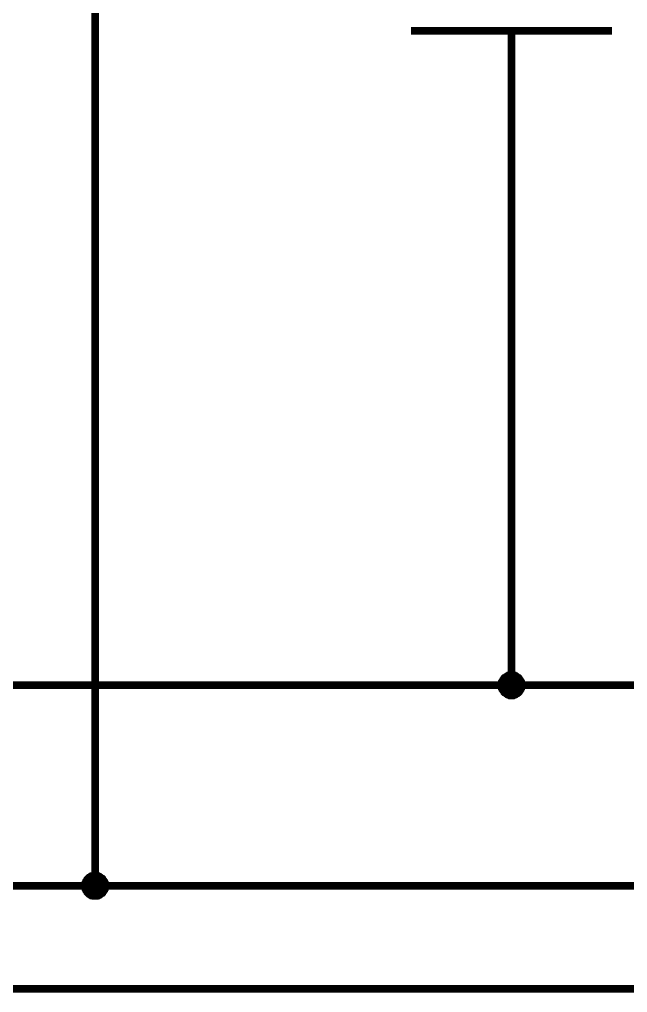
# Model space of a CAD drawing. Header units: millimetres. Extents: x 0 to 594, y 0 to 420.
# Drawn here: x 370.08 to 394.31, y 303.54 to 342.35 of the extents above; entities that cross this region are included whole.
import ezdxf

# ---------------------------------------------------------------- set-up
doc = ezdxf.new("R2010")
doc.units = ezdxf.units.MM
doc.layers.add('Sheet', color=255, linetype='Continuous')

msp = doc.modelspace()

# ---------------------------------------------------------------- linework, layer by layer
at = {"layer": 'Sheet', "color": 0}
for points, const_width in [([(347.079, 303.686), (420.291, 303.686), (420.291, 368.288), (420.291, 368.288), (436.081, 368.288), (436.081, 343.099)], 0.3), ([(373.091, 342.697), (373.091, 337.681)], 0.3), ([(373.091, 342.697), (373.091, 337.681)], 0.3), ([(385.685, 341.893), (393.686, 341.893)], 0.3), ([(389.686, 341.893), (389.686, 335.479)], 0.3), ([(389.686, 340.39), (389.686, 335.395)], 0.3), ([(347.079, 315.794), (349.491, 315.794), (389.686, 315.794), (399.972, 315.794), (399.972, 338.993)], 0.3), ([(373.091, 307.793), (373.091, 337.681)], 0.3), ([(389.686, 335.395), (389.686, 315.794)], 0.3), ([(347.079, 307.793), (373.091, 307.793), (410.788, 307.793), (410.788, 335.183)], 0.3), ([(389.178, 315.794), (389.178, 315.815), (389.178, 315.836), (389.178, 315.878), (389.178, 315.9), (389.199, 315.921), (389.199, 315.942), (389.199, 315.963), (389.22, 315.984), (389.22, 316.005), (389.241, 316.027), (389.262, 316.048), (389.262, 316.069), (389.283, 316.09), (389.305, 316.111), (389.305, 316.132), (389.326, 316.154), (389.347, 316.175), (389.368, 316.175), (389.389, 316.196), (389.41, 316.217), (389.432, 316.217), (389.453, 316.238), (389.474, 316.259), (389.495, 316.259), (389.516, 316.281), (389.537, 316.281), (389.559, 316.281), (389.58, 316.302), (389.601, 316.302), (389.643, 316.302), (389.664, 316.302), (389.686, 316.302)], 0.0991), ([(389.178, 315.794), (389.178, 315.815), (389.178, 315.836), (389.178, 315.878), (389.178, 315.9), (389.199, 315.921), (389.199, 315.942), (389.199, 315.963), (389.22, 315.984), (389.22, 316.005), (389.241, 316.027), (389.262, 316.048), (389.262, 316.069), (389.283, 316.09), (389.305, 316.111), (389.305, 316.132), (389.326, 316.154), (389.347, 316.175), (389.368, 316.175), (389.389, 316.196), (389.41, 316.217), (389.432, 316.217), (389.453, 316.238), (389.474, 316.259), (389.495, 316.259), (389.516, 316.281), (389.537, 316.281), (389.559, 316.281), (389.58, 316.302), (389.601, 316.302), (389.643, 316.302), (389.664, 316.302), (389.686, 316.302)], 0.0991), ([(389.178, 315.794), (389.178, 315.815), (389.178, 315.836), (389.178, 315.878), (389.178, 315.9), (389.199, 315.921), (389.199, 315.942), (389.199, 315.963), (389.22, 315.984), (389.22, 316.005), (389.241, 316.027), (389.262, 316.048), (389.262, 316.069), (389.283, 316.09), (389.305, 316.111), (389.305, 316.132), (389.326, 316.154), (389.347, 316.175), (389.368, 316.175), (389.389, 316.196), (389.41, 316.217), (389.432, 316.217), (389.453, 316.238), (389.474, 316.259), (389.495, 316.259), (389.516, 316.281), (389.537, 316.281), (389.559, 316.281), (389.58, 316.302), (389.601, 316.302), (389.643, 316.302), (389.664, 316.302), (389.686, 316.302)], 0.0991), ([(389.178, 315.794), (389.178, 315.815), (389.178, 315.836), (389.178, 315.878), (389.178, 315.9), (389.199, 315.921), (389.199, 315.942), (389.199, 315.963), (389.22, 315.984), (389.22, 316.005), (389.241, 316.027), (389.262, 316.048), (389.262, 316.069), (389.283, 316.09), (389.305, 316.111), (389.305, 316.132), (389.326, 316.154), (389.347, 316.175), (389.368, 316.175), (389.389, 316.196), (389.41, 316.217), (389.432, 316.217), (389.453, 316.238), (389.474, 316.259), (389.495, 316.259), (389.516, 316.281), (389.537, 316.281), (389.559, 316.281), (389.58, 316.302), (389.601, 316.302), (389.643, 316.302), (389.664, 316.302), (389.686, 316.302)], 0.0991), ([(389.178, 315.794), (389.178, 315.815), (389.178, 315.836), (389.178, 315.878), (389.178, 315.9), (389.199, 315.921), (389.199, 315.942), (389.199, 315.963), (389.22, 315.984), (389.22, 316.005), (389.241, 316.027), (389.262, 316.048), (389.262, 316.069), (389.283, 316.09), (389.305, 316.111), (389.305, 316.132), (389.326, 316.154), (389.347, 316.175), (389.368, 316.175), (389.389, 316.196), (389.41, 316.217), (389.432, 316.217), (389.453, 316.238), (389.474, 316.259), (389.495, 316.259), (389.516, 316.281), (389.537, 316.281), (389.559, 316.281), (389.58, 316.302), (389.601, 316.302), (389.643, 316.302), (389.664, 316.302), (389.686, 316.302)], 0.0991), ([(389.178, 315.794), (389.178, 315.815), (389.178, 315.836), (389.178, 315.878), (389.178, 315.9), (389.199, 315.921), (389.199, 315.942), (389.199, 315.963), (389.22, 315.984), (389.22, 316.005), (389.241, 316.027), (389.262, 316.048), (389.262, 316.069), (389.283, 316.09), (389.305, 316.111), (389.305, 316.132), (389.326, 316.154), (389.347, 316.175), (389.368, 316.175), (389.389, 316.196), (389.41, 316.217), (389.432, 316.217), (389.453, 316.238), (389.474, 316.259), (389.495, 316.259), (389.516, 316.281), (389.537, 316.281), (389.559, 316.281), (389.58, 316.302), (389.601, 316.302), (389.643, 316.302), (389.664, 316.302), (389.686, 316.302)], 0.0991), ([(389.178, 315.794), (389.178, 315.815), (389.178, 315.836), (389.178, 315.878), (389.178, 315.9), (389.199, 315.921), (389.199, 315.942), (389.199, 315.963), (389.22, 315.984), (389.22, 316.005), (389.241, 316.027), (389.262, 316.048), (389.262, 316.069), (389.283, 316.09), (389.305, 316.111), (389.305, 316.132), (389.326, 316.154), (389.347, 316.175), (389.368, 316.175), (389.389, 316.196), (389.41, 316.217), (389.432, 316.217), (389.453, 316.238), (389.474, 316.259), (389.495, 316.259), (389.516, 316.281), (389.537, 316.281), (389.559, 316.281), (389.58, 316.302), (389.601, 316.302), (389.643, 316.302), (389.664, 316.302), (389.686, 316.302)], 0.0991), ([(389.178, 315.794), (389.178, 315.815), (389.178, 315.836), (389.178, 315.878), (389.178, 315.9), (389.199, 315.921), (389.199, 315.942), (389.199, 315.963), (389.22, 315.984), (389.22, 316.005), (389.241, 316.027), (389.262, 316.048), (389.262, 316.069), (389.283, 316.09), (389.305, 316.111), (389.305, 316.132), (389.326, 316.154), (389.347, 316.175), (389.368, 316.175), (389.389, 316.196), (389.41, 316.217), (389.432, 316.217), (389.453, 316.238), (389.474, 316.259), (389.495, 316.259), (389.516, 316.281), (389.537, 316.281), (389.559, 316.281), (389.58, 316.302), (389.601, 316.302), (389.643, 316.302), (389.664, 316.302), (389.686, 316.302)], 0.0991), ([(389.686, 316.302), (389.686, 316.302)], 0.0991), ([(389.686, 316.302), (389.707, 316.302), (389.728, 316.302), (389.77, 316.302), (389.791, 316.302), (389.813, 316.281), (389.834, 316.281), (389.855, 316.281), (389.876, 316.259), (389.897, 316.259), (389.918, 316.238), (389.939, 316.217), (389.961, 316.217), (389.982, 316.196), (390.003, 316.175), (390.024, 316.175), (390.045, 316.154), (390.066, 316.132), (390.066, 316.111), (390.088, 316.09), (390.109, 316.069), (390.109, 316.048), (390.13, 316.027), (390.151, 316.005), (390.151, 315.984), (390.172, 315.963), (390.172, 315.942), (390.172, 315.921), (390.193, 315.9), (390.193, 315.878), (390.193, 315.836), (390.193, 315.815), (390.193, 315.794)], 0.0991), ([(389.686, 316.302), (389.686, 316.302)], 0.0991), ([(389.686, 316.302), (389.707, 316.302), (389.728, 316.302), (389.77, 316.302), (389.791, 316.302), (389.813, 316.281), (389.834, 316.281), (389.855, 316.281), (389.876, 316.259), (389.897, 316.259), (389.918, 316.238), (389.939, 316.217), (389.961, 316.217), (389.982, 316.196), (390.003, 316.175), (390.024, 316.175), (390.045, 316.154), (390.066, 316.132), (390.066, 316.111), (390.088, 316.09), (390.109, 316.069), (390.109, 316.048), (390.13, 316.027), (390.151, 316.005), (390.151, 315.984), (390.172, 315.963), (390.172, 315.942), (390.172, 315.921), (390.193, 315.9), (390.193, 315.878), (390.193, 315.836), (390.193, 315.815), (390.193, 315.794)], 0.0991), ([(389.686, 316.302), (389.686, 316.302)], 0.0991), ([(389.686, 316.302), (389.707, 316.302), (389.728, 316.302), (389.77, 316.302), (389.791, 316.302), (389.813, 316.281), (389.834, 316.281), (389.855, 316.281), (389.876, 316.259), (389.897, 316.259), (389.918, 316.238), (389.939, 316.217), (389.961, 316.217), (389.982, 316.196), (390.003, 316.175), (390.024, 316.175), (390.045, 316.154), (390.066, 316.132), (390.066, 316.111), (390.088, 316.09), (390.109, 316.069), (390.109, 316.048), (390.13, 316.027), (390.151, 316.005), (390.151, 315.984), (390.172, 315.963), (390.172, 315.942), (390.172, 315.921), (390.193, 315.9), (390.193, 315.878), (390.193, 315.836), (390.193, 315.815), (390.193, 315.794)], 0.0991), ([(389.686, 316.302), (389.686, 316.302)], 0.0991), ([(389.686, 316.302), (389.707, 316.302), (389.728, 316.302), (389.77, 316.302), (389.791, 316.302), (389.813, 316.281), (389.834, 316.281), (389.855, 316.281), (389.876, 316.259), (389.897, 316.259), (389.918, 316.238), (389.939, 316.217), (389.961, 316.217), (389.982, 316.196), (390.003, 316.175), (390.024, 316.175), (390.045, 316.154), (390.066, 316.132), (390.066, 316.111), (390.088, 316.09), (390.109, 316.069), (390.109, 316.048), (390.13, 316.027), (390.151, 316.005), (390.151, 315.984), (390.172, 315.963), (390.172, 315.942), (390.172, 315.921), (390.193, 315.9), (390.193, 315.878), (390.193, 315.836), (390.193, 315.815), (390.193, 315.794)], 0.0991), ([(389.686, 316.302), (389.686, 316.302)], 0.0991), ([(389.686, 316.302), (389.707, 316.302), (389.728, 316.302), (389.77, 316.302), (389.791, 316.302), (389.813, 316.281), (389.834, 316.281), (389.855, 316.281), (389.876, 316.259), (389.897, 316.259), (389.918, 316.238), (389.939, 316.217), (389.961, 316.217), (389.982, 316.196), (390.003, 316.175), (390.024, 316.175), (390.045, 316.154), (390.066, 316.132), (390.066, 316.111), (390.088, 316.09), (390.109, 316.069), (390.109, 316.048), (390.13, 316.027), (390.151, 316.005), (390.151, 315.984), (390.172, 315.963), (390.172, 315.942), (390.172, 315.921), (390.193, 315.9), (390.193, 315.878), (390.193, 315.836), (390.193, 315.815), (390.193, 315.794)], 0.0991), ([(389.686, 316.302), (389.686, 316.302)], 0.0991), ([(389.686, 316.302), (389.707, 316.302), (389.728, 316.302), (389.77, 316.302), (389.791, 316.302), (389.813, 316.281), (389.834, 316.281), (389.855, 316.281), (389.876, 316.259), (389.897, 316.259), (389.918, 316.238), (389.939, 316.217), (389.961, 316.217), (389.982, 316.196), (390.003, 316.175), (390.024, 316.175), (390.045, 316.154), (390.066, 316.132), (390.066, 316.111), (390.088, 316.09), (390.109, 316.069), (390.109, 316.048), (390.13, 316.027), (390.151, 316.005), (390.151, 315.984), (390.172, 315.963), (390.172, 315.942), (390.172, 315.921), (390.193, 315.9), (390.193, 315.878), (390.193, 315.836), (390.193, 315.815), (390.193, 315.794)], 0.0991), ([(389.686, 316.302), (389.686, 316.302)], 0.0991), ([(389.686, 316.302), (389.707, 316.302), (389.728, 316.302), (389.77, 316.302), (389.791, 316.302), (389.813, 316.281), (389.834, 316.281), (389.855, 316.281), (389.876, 316.259), (389.897, 316.259), (389.918, 316.238), (389.939, 316.217), (389.961, 316.217), (389.982, 316.196), (390.003, 316.175), (390.024, 316.175), (390.045, 316.154), (390.066, 316.132), (390.066, 316.111), (390.088, 316.09), (390.109, 316.069), (390.109, 316.048), (390.13, 316.027), (390.151, 316.005), (390.151, 315.984), (390.172, 315.963), (390.172, 315.942), (390.172, 315.921), (390.193, 315.9), (390.193, 315.878), (390.193, 315.836), (390.193, 315.815), (390.193, 315.794)], 0.0991), ([(389.686, 316.302), (389.686, 316.302)], 0.0991), ([(389.686, 316.302), (389.707, 316.302), (389.728, 316.302), (389.77, 316.302), (389.791, 316.302), (389.813, 316.281), (389.834, 316.281), (389.855, 316.281), (389.876, 316.259), (389.897, 316.259), (389.918, 316.238), (389.939, 316.217), (389.961, 316.217), (389.982, 316.196), (390.003, 316.175), (390.024, 316.175), (390.045, 316.154), (390.066, 316.132), (390.066, 316.111), (390.088, 316.09), (390.109, 316.069), (390.109, 316.048), (390.13, 316.027), (390.151, 316.005), (390.151, 315.984), (390.172, 315.963), (390.172, 315.942), (390.172, 315.921), (390.193, 315.9), (390.193, 315.878), (390.193, 315.836), (390.193, 315.815), (390.193, 315.794)], 0.0991), ([(389.686, 315.286), (389.664, 315.286), (389.643, 315.286), (389.601, 315.286), (389.58, 315.286), (389.559, 315.307), (389.537, 315.307), (389.516, 315.307), (389.495, 315.328), (389.474, 315.328), (389.453, 315.349), (389.432, 315.37), (389.41, 315.37), (389.389, 315.392), (389.368, 315.413), (389.347, 315.413), (389.326, 315.434), (389.305, 315.455), (389.305, 315.476), (389.283, 315.497), (389.262, 315.519), (389.262, 315.54), (389.241, 315.561), (389.22, 315.582), (389.22, 315.603), (389.199, 315.624), (389.199, 315.646), (389.199, 315.667), (389.178, 315.688), (389.178, 315.709), (389.178, 315.751), (389.178, 315.773), (389.178, 315.794)], 0.0991), ([(389.178, 315.794), (389.178, 315.794)], 0.0991), ([(389.686, 315.286), (389.664, 315.286), (389.643, 315.286), (389.601, 315.286), (389.58, 315.286), (389.559, 315.307), (389.537, 315.307), (389.516, 315.307), (389.495, 315.328), (389.474, 315.328), (389.453, 315.349), (389.432, 315.37), (389.41, 315.37), (389.389, 315.392), (389.368, 315.413), (389.347, 315.413), (389.326, 315.434), (389.305, 315.455), (389.305, 315.476), (389.283, 315.497), (389.262, 315.519), (389.262, 315.54), (389.241, 315.561), (389.22, 315.582), (389.22, 315.603), (389.199, 315.624), (389.199, 315.646), (389.199, 315.667), (389.178, 315.688), (389.178, 315.709), (389.178, 315.751), (389.178, 315.773), (389.178, 315.794)], 0.0991), ([(389.178, 315.794), (389.178, 315.794)], 0.0991), ([(389.686, 315.286), (389.664, 315.286), (389.643, 315.286), (389.601, 315.286), (389.58, 315.286), (389.559, 315.307), (389.537, 315.307), (389.516, 315.307), (389.495, 315.328), (389.474, 315.328), (389.453, 315.349), (389.432, 315.37), (389.41, 315.37), (389.389, 315.392), (389.368, 315.413), (389.347, 315.413), (389.326, 315.434), (389.305, 315.455), (389.305, 315.476), (389.283, 315.497), (389.262, 315.519), (389.262, 315.54), (389.241, 315.561), (389.22, 315.582), (389.22, 315.603), (389.199, 315.624), (389.199, 315.646), (389.199, 315.667), (389.178, 315.688), (389.178, 315.709), (389.178, 315.751), (389.178, 315.773), (389.178, 315.794)], 0.0991), ([(389.178, 315.794), (389.178, 315.794)], 0.0991), ([(389.686, 315.286), (389.664, 315.286), (389.643, 315.286), (389.601, 315.286), (389.58, 315.286), (389.559, 315.307), (389.537, 315.307), (389.516, 315.307), (389.495, 315.328), (389.474, 315.328), (389.453, 315.349), (389.432, 315.37), (389.41, 315.37), (389.389, 315.392), (389.368, 315.413), (389.347, 315.413), (389.326, 315.434), (389.305, 315.455), (389.305, 315.476), (389.283, 315.497), (389.262, 315.519), (389.262, 315.54), (389.241, 315.561), (389.22, 315.582), (389.22, 315.603), (389.199, 315.624), (389.199, 315.646), (389.199, 315.667), (389.178, 315.688), (389.178, 315.709), (389.178, 315.751), (389.178, 315.773), (389.178, 315.794)], 0.0991), ([(389.178, 315.794), (389.178, 315.794)], 0.0991), ([(389.686, 315.286), (389.664, 315.286), (389.643, 315.286), (389.601, 315.286), (389.58, 315.286), (389.559, 315.307), (389.537, 315.307), (389.516, 315.307), (389.495, 315.328), (389.474, 315.328), (389.453, 315.349), (389.432, 315.37), (389.41, 315.37), (389.389, 315.392), (389.368, 315.413), (389.347, 315.413), (389.326, 315.434), (389.305, 315.455), (389.305, 315.476), (389.283, 315.497), (389.262, 315.519), (389.262, 315.54), (389.241, 315.561), (389.22, 315.582), (389.22, 315.603), (389.199, 315.624), (389.199, 315.646), (389.199, 315.667), (389.178, 315.688), (389.178, 315.709), (389.178, 315.751), (389.178, 315.773), (389.178, 315.794)], 0.0991), ([(389.178, 315.794), (389.178, 315.794)], 0.0991), ([(389.686, 315.286), (389.664, 315.286), (389.643, 315.286), (389.601, 315.286), (389.58, 315.286), (389.559, 315.307), (389.537, 315.307), (389.516, 315.307), (389.495, 315.328), (389.474, 315.328), (389.453, 315.349), (389.432, 315.37), (389.41, 315.37), (389.389, 315.392), (389.368, 315.413), (389.347, 315.413), (389.326, 315.434), (389.305, 315.455), (389.305, 315.476), (389.283, 315.497), (389.262, 315.519), (389.262, 315.54), (389.241, 315.561), (389.22, 315.582), (389.22, 315.603), (389.199, 315.624), (389.199, 315.646), (389.199, 315.667), (389.178, 315.688), (389.178, 315.709), (389.178, 315.751), (389.178, 315.773), (389.178, 315.794)], 0.0991), ([(389.178, 315.794), (389.178, 315.794)], 0.0991), ([(389.686, 315.286), (389.664, 315.286), (389.643, 315.286), (389.601, 315.286), (389.58, 315.286), (389.559, 315.307), (389.537, 315.307), (389.516, 315.307), (389.495, 315.328), (389.474, 315.328), (389.453, 315.349), (389.432, 315.37), (389.41, 315.37), (389.389, 315.392), (389.368, 315.413), (389.347, 315.413), (389.326, 315.434), (389.305, 315.455), (389.305, 315.476), (389.283, 315.497), (389.262, 315.519), (389.262, 315.54), (389.241, 315.561), (389.22, 315.582), (389.22, 315.603), (389.199, 315.624), (389.199, 315.646), (389.199, 315.667), (389.178, 315.688), (389.178, 315.709), (389.178, 315.751), (389.178, 315.773), (389.178, 315.794)], 0.0991), ([(389.178, 315.794), (389.178, 315.794)], 0.0991), ([(389.686, 315.286), (389.664, 315.286), (389.643, 315.286), (389.601, 315.286), (389.58, 315.286), (389.559, 315.307), (389.537, 315.307), (389.516, 315.307), (389.495, 315.328), (389.474, 315.328), (389.453, 315.349), (389.432, 315.37), (389.41, 315.37), (389.389, 315.392), (389.368, 315.413), (389.347, 315.413), (389.326, 315.434), (389.305, 315.455), (389.305, 315.476), (389.283, 315.497), (389.262, 315.519), (389.262, 315.54), (389.241, 315.561), (389.22, 315.582), (389.22, 315.603), (389.199, 315.624), (389.199, 315.646), (389.199, 315.667), (389.178, 315.688), (389.178, 315.709), (389.178, 315.751), (389.178, 315.773), (389.178, 315.794)], 0.0991), ([(389.178, 315.794), (389.178, 315.794)], 0.0991), ([(390.193, 315.794), (390.193, 315.773), (390.193, 315.751), (390.193, 315.709), (390.193, 315.688), (390.172, 315.667), (390.172, 315.646), (390.172, 315.624), (390.151, 315.603), (390.151, 315.582), (390.13, 315.561), (390.109, 315.54), (390.109, 315.519), (390.088, 315.497), (390.066, 315.476), (390.066, 315.455), (390.045, 315.434), (390.024, 315.413), (390.003, 315.413), (389.982, 315.392), (389.961, 315.37), (389.939, 315.37), (389.918, 315.349), (389.897, 315.328), (389.876, 315.328), (389.855, 315.307), (389.834, 315.307), (389.813, 315.307), (389.791, 315.286), (389.77, 315.286), (389.728, 315.286), (389.707, 315.286), (389.686, 315.286)], 0.0991), ([(390.193, 315.794), (390.193, 315.773), (390.193, 315.751), (390.193, 315.709), (390.193, 315.688), (390.172, 315.667), (390.172, 315.646), (390.172, 315.624), (390.151, 315.603), (390.151, 315.582), (390.13, 315.561), (390.109, 315.54), (390.109, 315.519), (390.088, 315.497), (390.066, 315.476), (390.066, 315.455), (390.045, 315.434), (390.024, 315.413), (390.003, 315.413), (389.982, 315.392), (389.961, 315.37), (389.939, 315.37), (389.918, 315.349), (389.897, 315.328), (389.876, 315.328), (389.855, 315.307), (389.834, 315.307), (389.813, 315.307), (389.791, 315.286), (389.77, 315.286), (389.728, 315.286), (389.707, 315.286), (389.686, 315.286)], 0.0991), ([(390.193, 315.794), (390.193, 315.773), (390.193, 315.751), (390.193, 315.709), (390.193, 315.688), (390.172, 315.667), (390.172, 315.646), (390.172, 315.624), (390.151, 315.603), (390.151, 315.582), (390.13, 315.561), (390.109, 315.54), (390.109, 315.519), (390.088, 315.497), (390.066, 315.476), (390.066, 315.455), (390.045, 315.434), (390.024, 315.413), (390.003, 315.413), (389.982, 315.392), (389.961, 315.37), (389.939, 315.37), (389.918, 315.349), (389.897, 315.328), (389.876, 315.328), (389.855, 315.307), (389.834, 315.307), (389.813, 315.307), (389.791, 315.286), (389.77, 315.286), (389.728, 315.286), (389.707, 315.286), (389.686, 315.286)], 0.0991), ([(390.193, 315.794), (390.193, 315.773), (390.193, 315.751), (390.193, 315.709), (390.193, 315.688), (390.172, 315.667), (390.172, 315.646), (390.172, 315.624), (390.151, 315.603), (390.151, 315.582), (390.13, 315.561), (390.109, 315.54), (390.109, 315.519), (390.088, 315.497), (390.066, 315.476), (390.066, 315.455), (390.045, 315.434), (390.024, 315.413), (390.003, 315.413), (389.982, 315.392), (389.961, 315.37), (389.939, 315.37), (389.918, 315.349), (389.897, 315.328), (389.876, 315.328), (389.855, 315.307), (389.834, 315.307), (389.813, 315.307), (389.791, 315.286), (389.77, 315.286), (389.728, 315.286), (389.707, 315.286), (389.686, 315.286)], 0.0991), ([(390.193, 315.794), (390.193, 315.773), (390.193, 315.751), (390.193, 315.709), (390.193, 315.688), (390.172, 315.667), (390.172, 315.646), (390.172, 315.624), (390.151, 315.603), (390.151, 315.582), (390.13, 315.561), (390.109, 315.54), (390.109, 315.519), (390.088, 315.497), (390.066, 315.476), (390.066, 315.455), (390.045, 315.434), (390.024, 315.413), (390.003, 315.413), (389.982, 315.392), (389.961, 315.37), (389.939, 315.37), (389.918, 315.349), (389.897, 315.328), (389.876, 315.328), (389.855, 315.307), (389.834, 315.307), (389.813, 315.307), (389.791, 315.286), (389.77, 315.286), (389.728, 315.286), (389.707, 315.286), (389.686, 315.286)], 0.0991), ([(390.193, 315.794), (390.193, 315.773), (390.193, 315.751), (390.193, 315.709), (390.193, 315.688), (390.172, 315.667), (390.172, 315.646), (390.172, 315.624), (390.151, 315.603), (390.151, 315.582), (390.13, 315.561), (390.109, 315.54), (390.109, 315.519), (390.088, 315.497), (390.066, 315.476), (390.066, 315.455), (390.045, 315.434), (390.024, 315.413), (390.003, 315.413), (389.982, 315.392), (389.961, 315.37), (389.939, 315.37), (389.918, 315.349), (389.897, 315.328), (389.876, 315.328), (389.855, 315.307), (389.834, 315.307), (389.813, 315.307), (389.791, 315.286), (389.77, 315.286), (389.728, 315.286), (389.707, 315.286), (389.686, 315.286)], 0.0991), ([(390.193, 315.794), (390.193, 315.773), (390.193, 315.751), (390.193, 315.709), (390.193, 315.688), (390.172, 315.667), (390.172, 315.646), (390.172, 315.624), (390.151, 315.603), (390.151, 315.582), (390.13, 315.561), (390.109, 315.54), (390.109, 315.519), (390.088, 315.497), (390.066, 315.476), (390.066, 315.455), (390.045, 315.434), (390.024, 315.413), (390.003, 315.413), (389.982, 315.392), (389.961, 315.37), (389.939, 315.37), (389.918, 315.349), (389.897, 315.328), (389.876, 315.328), (389.855, 315.307), (389.834, 315.307), (389.813, 315.307), (389.791, 315.286), (389.77, 315.286), (389.728, 315.286), (389.707, 315.286), (389.686, 315.286)], 0.0991), ([(390.193, 315.794), (390.193, 315.773), (390.193, 315.751), (390.193, 315.709), (390.193, 315.688), (390.172, 315.667), (390.172, 315.646), (390.172, 315.624), (390.151, 315.603), (390.151, 315.582), (390.13, 315.561), (390.109, 315.54), (390.109, 315.519), (390.088, 315.497), (390.066, 315.476), (390.066, 315.455), (390.045, 315.434), (390.024, 315.413), (390.003, 315.413), (389.982, 315.392), (389.961, 315.37), (389.939, 315.37), (389.918, 315.349), (389.897, 315.328), (389.876, 315.328), (389.855, 315.307), (389.834, 315.307), (389.813, 315.307), (389.791, 315.286), (389.77, 315.286), (389.728, 315.286), (389.707, 315.286), (389.686, 315.286)], 0.0991), ([(390.193, 315.794), (390.193, 315.794), (390.193, 315.794), (390.193, 315.794), (390.193, 315.794), (390.193, 315.794), (390.193, 315.794), (390.193, 315.794), (390.193, 315.794), (390.193, 315.794), (390.193, 315.794), (390.193, 315.794), (390.193, 315.794), (390.193, 315.794), (390.193, 315.794), (390.193, 315.794), (390.193, 315.794), (390.193, 315.794), (390.193, 315.794), (390.193, 315.794), (390.193, 315.794), (390.193, 315.794), (390.193, 315.794), (390.193, 315.794), (390.193, 315.794), (390.193, 315.794), (390.193, 315.794), (390.193, 315.794), (390.193, 315.794), (390.193, 315.794), (390.193, 315.794), (390.193, 315.794), (390.193, 315.794)], 0.0991), ([(390.193, 315.794), (390.193, 315.794)], 0.0991), ([(390.193, 315.794), (390.193, 315.794), (390.193, 315.794), (390.193, 315.794), (390.193, 315.794), (390.193, 315.794), (390.193, 315.794), (390.193, 315.794), (390.193, 315.794), (390.193, 315.794), (390.193, 315.794), (390.193, 315.794), (390.193, 315.794), (390.193, 315.794), (390.193, 315.794), (390.193, 315.794), (390.193, 315.794), (390.193, 315.794), (390.193, 315.794), (390.193, 315.794), (390.193, 315.794), (390.193, 315.794), (390.193, 315.794), (390.193, 315.794), (390.193, 315.794), (390.193, 315.794), (390.193, 315.794), (390.193, 315.794), (390.193, 315.794), (390.193, 315.794), (390.193, 315.794), (390.193, 315.794), (390.193, 315.794)], 0.0991), ([(390.193, 315.794), (390.193, 315.794)], 0.0991), ([(390.193, 315.794), (390.193, 315.794), (390.193, 315.794), (390.193, 315.794), (390.193, 315.794), (390.193, 315.794), (390.193, 315.794), (390.193, 315.794), (390.193, 315.794), (390.193, 315.794), (390.193, 315.794), (390.193, 315.794), (390.193, 315.794), (390.193, 315.794), (390.193, 315.794), (390.193, 315.794), (390.193, 315.794), (390.193, 315.794), (390.193, 315.794), (390.193, 315.794), (390.193, 315.794), (390.193, 315.794), (390.193, 315.794), (390.193, 315.794), (390.193, 315.794), (390.193, 315.794), (390.193, 315.794), (390.193, 315.794), (390.193, 315.794), (390.193, 315.794), (390.193, 315.794), (390.193, 315.794), (390.193, 315.794)], 0.0991), ([(390.193, 315.794), (390.193, 315.794)], 0.0991), ([(390.193, 315.794), (390.193, 315.794), (390.193, 315.794), (390.193, 315.794), (390.193, 315.794), (390.193, 315.794), (390.193, 315.794), (390.193, 315.794), (390.193, 315.794), (390.193, 315.794), (390.193, 315.794), (390.193, 315.794), (390.193, 315.794), (390.193, 315.794), (390.193, 315.794), (390.193, 315.794), (390.193, 315.794), (390.193, 315.794), (390.193, 315.794), (390.193, 315.794), (390.193, 315.794), (390.193, 315.794), (390.193, 315.794), (390.193, 315.794), (390.193, 315.794), (390.193, 315.794), (390.193, 315.794), (390.193, 315.794), (390.193, 315.794), (390.193, 315.794), (390.193, 315.794), (390.193, 315.794), (390.193, 315.794)], 0.0991), ([(390.193, 315.794), (390.193, 315.794)], 0.0991), ([(390.193, 315.794), (390.193, 315.794), (390.193, 315.794), (390.193, 315.794), (390.193, 315.794), (390.193, 315.794), (390.193, 315.794), (390.193, 315.794), (390.193, 315.794), (390.193, 315.794), (390.193, 315.794), (390.193, 315.794), (390.193, 315.794), (390.193, 315.794), (390.193, 315.794), (390.193, 315.794), (390.193, 315.794), (390.193, 315.794), (390.193, 315.794), (390.193, 315.794), (390.193, 315.794), (390.193, 315.794), (390.193, 315.794), (390.193, 315.794), (390.193, 315.794), (390.193, 315.794), (390.193, 315.794), (390.193, 315.794), (390.193, 315.794), (390.193, 315.794), (390.193, 315.794), (390.193, 315.794), (390.193, 315.794)], 0.0991), ([(390.193, 315.794), (390.193, 315.794)], 0.0991), ([(390.193, 315.794), (390.193, 315.794), (390.193, 315.794), (390.193, 315.794), (390.193, 315.794), (390.193, 315.794), (390.193, 315.794), (390.193, 315.794), (390.193, 315.794), (390.193, 315.794), (390.193, 315.794), (390.193, 315.794), (390.193, 315.794), (390.193, 315.794), (390.193, 315.794), (390.193, 315.794), (390.193, 315.794), (390.193, 315.794), (390.193, 315.794), (390.193, 315.794), (390.193, 315.794), (390.193, 315.794), (390.193, 315.794), (390.193, 315.794), (390.193, 315.794), (390.193, 315.794), (390.193, 315.794), (390.193, 315.794), (390.193, 315.794), (390.193, 315.794), (390.193, 315.794), (390.193, 315.794), (390.193, 315.794)], 0.0991), ([(390.193, 315.794), (390.193, 315.794)], 0.0991), ([(390.193, 315.794), (390.193, 315.794), (390.193, 315.794), (390.193, 315.794), (390.193, 315.794), (390.193, 315.794), (390.193, 315.794), (390.193, 315.794), (390.193, 315.794), (390.193, 315.794), (390.193, 315.794), (390.193, 315.794), (390.193, 315.794), (390.193, 315.794), (390.193, 315.794), (390.193, 315.794), (390.193, 315.794), (390.193, 315.794), (390.193, 315.794), (390.193, 315.794), (390.193, 315.794), (390.193, 315.794), (390.193, 315.794), (390.193, 315.794), (390.193, 315.794), (390.193, 315.794), (390.193, 315.794), (390.193, 315.794), (390.193, 315.794), (390.193, 315.794), (390.193, 315.794), (390.193, 315.794), (390.193, 315.794)], 0.0991), ([(390.193, 315.794), (390.193, 315.794)], 0.0991), ([(390.193, 315.794), (390.193, 315.794), (390.193, 315.794), (390.193, 315.794), (390.193, 315.794), (390.193, 315.794), (390.193, 315.794), (390.193, 315.794), (390.193, 315.794), (390.193, 315.794), (390.193, 315.794), (390.193, 315.794), (390.193, 315.794), (390.193, 315.794), (390.193, 315.794), (390.193, 315.794), (390.193, 315.794), (390.193, 315.794), (390.193, 315.794), (390.193, 315.794), (390.193, 315.794), (390.193, 315.794), (390.193, 315.794), (390.193, 315.794), (390.193, 315.794), (390.193, 315.794), (390.193, 315.794), (390.193, 315.794), (390.193, 315.794), (390.193, 315.794), (390.193, 315.794), (390.193, 315.794), (390.193, 315.794)], 0.0991), ([(390.193, 315.794), (390.193, 315.794)], 0.0991), ([(372.583, 307.793), (372.583, 307.814), (372.583, 307.835), (372.583, 307.877), (372.583, 307.898), (372.605, 307.92), (372.605, 307.941), (372.605, 307.962), (372.626, 307.983), (372.626, 308.004), (372.647, 308.025), (372.647, 308.047), (372.668, 308.068), (372.689, 308.089), (372.689, 308.11), (372.71, 308.131), (372.732, 308.152), (372.753, 308.174), (372.753, 308.174), (372.774, 308.195), (372.795, 308.216), (372.816, 308.216), (372.837, 308.237), (372.859, 308.258), (372.88, 308.258), (372.901, 308.279), (372.943, 308.279), (372.964, 308.279), (372.986, 308.301), (373.007, 308.301), (373.028, 308.301), (373.07, 308.301), (373.091, 308.301)], 0.0991), ([(372.583, 307.793), (372.583, 307.814), (372.583, 307.835), (372.583, 307.877), (372.583, 307.898), (372.605, 307.92), (372.605, 307.941), (372.605, 307.962), (372.626, 307.983), (372.626, 308.004), (372.647, 308.025), (372.647, 308.047), (372.668, 308.068), (372.689, 308.089), (372.689, 308.11), (372.71, 308.131), (372.732, 308.152), (372.753, 308.174), (372.753, 308.174), (372.774, 308.195), (372.795, 308.216), (372.816, 308.216), (372.837, 308.237), (372.859, 308.258), (372.88, 308.258), (372.901, 308.279), (372.943, 308.279), (372.964, 308.279), (372.986, 308.301), (373.007, 308.301), (373.028, 308.301), (373.07, 308.301), (373.091, 308.301)], 0.0991), ([(372.583, 307.793), (372.583, 307.814), (372.583, 307.835), (372.583, 307.877), (372.583, 307.898), (372.605, 307.92), (372.605, 307.941), (372.605, 307.962), (372.626, 307.983), (372.626, 308.004), (372.647, 308.025), (372.647, 308.047), (372.668, 308.068), (372.689, 308.089), (372.689, 308.11), (372.71, 308.131), (372.732, 308.152), (372.753, 308.174), (372.753, 308.174), (372.774, 308.195), (372.795, 308.216), (372.816, 308.216), (372.837, 308.237), (372.859, 308.258), (372.88, 308.258), (372.901, 308.279), (372.943, 308.279), (372.964, 308.279), (372.986, 308.301), (373.007, 308.301), (373.028, 308.301), (373.07, 308.301), (373.091, 308.301)], 0.0991), ([(372.583, 307.793), (372.583, 307.814), (372.583, 307.835), (372.583, 307.877), (372.583, 307.898), (372.605, 307.92), (372.605, 307.941), (372.605, 307.962), (372.626, 307.983), (372.626, 308.004), (372.647, 308.025), (372.647, 308.047), (372.668, 308.068), (372.689, 308.089), (372.689, 308.11), (372.71, 308.131), (372.732, 308.152), (372.753, 308.174), (372.753, 308.174), (372.774, 308.195), (372.795, 308.216), (372.816, 308.216), (372.837, 308.237), (372.859, 308.258), (372.88, 308.258), (372.901, 308.279), (372.943, 308.279), (372.964, 308.279), (372.986, 308.301), (373.007, 308.301), (373.028, 308.301), (373.07, 308.301), (373.091, 308.301)], 0.0991), ([(372.583, 307.793), (372.583, 307.814), (372.583, 307.835), (372.583, 307.877), (372.583, 307.898), (372.605, 307.92), (372.605, 307.941), (372.605, 307.962), (372.626, 307.983), (372.626, 308.004), (372.647, 308.025), (372.647, 308.047), (372.668, 308.068), (372.689, 308.089), (372.689, 308.11), (372.71, 308.131), (372.732, 308.152), (372.753, 308.174), (372.753, 308.174), (372.774, 308.195), (372.795, 308.216), (372.816, 308.216), (372.837, 308.237), (372.859, 308.258), (372.88, 308.258), (372.901, 308.279), (372.943, 308.279), (372.964, 308.279), (372.986, 308.301), (373.007, 308.301), (373.028, 308.301), (373.07, 308.301), (373.091, 308.301)], 0.0991), ([(372.583, 307.793), (372.583, 307.814), (372.583, 307.835), (372.583, 307.877), (372.583, 307.898), (372.605, 307.92), (372.605, 307.941), (372.605, 307.962), (372.626, 307.983), (372.626, 308.004), (372.647, 308.025), (372.647, 308.047), (372.668, 308.068), (372.689, 308.089), (372.689, 308.11), (372.71, 308.131), (372.732, 308.152), (372.753, 308.174), (372.753, 308.174), (372.774, 308.195), (372.795, 308.216), (372.816, 308.216), (372.837, 308.237), (372.859, 308.258), (372.88, 308.258), (372.901, 308.279), (372.943, 308.279), (372.964, 308.279), (372.986, 308.301), (373.007, 308.301), (373.028, 308.301), (373.07, 308.301), (373.091, 308.301)], 0.0991), ([(372.583, 307.793), (372.583, 307.814), (372.583, 307.835), (372.583, 307.877), (372.583, 307.898), (372.605, 307.92), (372.605, 307.941), (372.605, 307.962), (372.626, 307.983), (372.626, 308.004), (372.647, 308.025), (372.647, 308.047), (372.668, 308.068), (372.689, 308.089), (372.689, 308.11), (372.71, 308.131), (372.732, 308.152), (372.753, 308.174), (372.753, 308.174), (372.774, 308.195), (372.795, 308.216), (372.816, 308.216), (372.837, 308.237), (372.859, 308.258), (372.88, 308.258), (372.901, 308.279), (372.943, 308.279), (372.964, 308.279), (372.986, 308.301), (373.007, 308.301), (373.028, 308.301), (373.07, 308.301), (373.091, 308.301)], 0.0991), ([(372.583, 307.793), (372.583, 307.814), (372.583, 307.835), (372.583, 307.877), (372.583, 307.898), (372.605, 307.92), (372.605, 307.941), (372.605, 307.962), (372.626, 307.983), (372.626, 308.004), (372.647, 308.025), (372.647, 308.047), (372.668, 308.068), (372.689, 308.089), (372.689, 308.11), (372.71, 308.131), (372.732, 308.152), (372.753, 308.174), (372.753, 308.174), (372.774, 308.195), (372.795, 308.216), (372.816, 308.216), (372.837, 308.237), (372.859, 308.258), (372.88, 308.258), (372.901, 308.279), (372.943, 308.279), (372.964, 308.279), (372.986, 308.301), (373.007, 308.301), (373.028, 308.301), (373.07, 308.301), (373.091, 308.301)], 0.0991), ([(373.091, 308.301), (373.091, 308.301)], 0.0991), ([(373.091, 308.301), (373.113, 308.301), (373.134, 308.301), (373.176, 308.301), (373.197, 308.301), (373.218, 308.279), (373.24, 308.279), (373.261, 308.279), (373.282, 308.258), (373.303, 308.258), (373.324, 308.237), (373.345, 308.216), (373.367, 308.216), (373.388, 308.195), (373.409, 308.174), (373.43, 308.174), (373.451, 308.152), (373.472, 308.131), (373.472, 308.11), (373.494, 308.089), (373.515, 308.068), (373.515, 308.047), (373.536, 308.025), (373.557, 308.004), (373.557, 307.983), (373.578, 307.962), (373.578, 307.941), (373.578, 307.92), (373.599, 307.898), (373.599, 307.877), (373.599, 307.835), (373.599, 307.814), (373.599, 307.793)], 0.0991), ([(373.091, 308.301), (373.091, 308.301)], 0.0991), ([(373.091, 308.301), (373.113, 308.301), (373.134, 308.301), (373.176, 308.301), (373.197, 308.301), (373.218, 308.279), (373.24, 308.279), (373.261, 308.279), (373.282, 308.258), (373.303, 308.258), (373.324, 308.237), (373.345, 308.216), (373.367, 308.216), (373.388, 308.195), (373.409, 308.174), (373.43, 308.174), (373.451, 308.152), (373.472, 308.131), (373.472, 308.11), (373.494, 308.089), (373.515, 308.068), (373.515, 308.047), (373.536, 308.025), (373.557, 308.004), (373.557, 307.983), (373.578, 307.962), (373.578, 307.941), (373.578, 307.92), (373.599, 307.898), (373.599, 307.877), (373.599, 307.835), (373.599, 307.814), (373.599, 307.793)], 0.0991), ([(373.091, 308.301), (373.091, 308.301)], 0.0991), ([(373.091, 308.301), (373.113, 308.301), (373.134, 308.301), (373.176, 308.301), (373.197, 308.301), (373.218, 308.279), (373.24, 308.279), (373.261, 308.279), (373.282, 308.258), (373.303, 308.258), (373.324, 308.237), (373.345, 308.216), (373.367, 308.216), (373.388, 308.195), (373.409, 308.174), (373.43, 308.174), (373.451, 308.152), (373.472, 308.131), (373.472, 308.11), (373.494, 308.089), (373.515, 308.068), (373.515, 308.047), (373.536, 308.025), (373.557, 308.004), (373.557, 307.983), (373.578, 307.962), (373.578, 307.941), (373.578, 307.92), (373.599, 307.898), (373.599, 307.877), (373.599, 307.835), (373.599, 307.814), (373.599, 307.793)], 0.0991), ([(373.091, 308.301), (373.091, 308.301)], 0.0991), ([(373.091, 308.301), (373.113, 308.301), (373.134, 308.301), (373.176, 308.301), (373.197, 308.301), (373.218, 308.279), (373.24, 308.279), (373.261, 308.279), (373.282, 308.258), (373.303, 308.258), (373.324, 308.237), (373.345, 308.216), (373.367, 308.216), (373.388, 308.195), (373.409, 308.174), (373.43, 308.174), (373.451, 308.152), (373.472, 308.131), (373.472, 308.11), (373.494, 308.089), (373.515, 308.068), (373.515, 308.047), (373.536, 308.025), (373.557, 308.004), (373.557, 307.983), (373.578, 307.962), (373.578, 307.941), (373.578, 307.92), (373.599, 307.898), (373.599, 307.877), (373.599, 307.835), (373.599, 307.814), (373.599, 307.793)], 0.0991), ([(373.091, 308.301), (373.091, 308.301)], 0.0991), ([(373.091, 308.301), (373.113, 308.301), (373.134, 308.301), (373.176, 308.301), (373.197, 308.301), (373.218, 308.279), (373.24, 308.279), (373.261, 308.279), (373.282, 308.258), (373.303, 308.258), (373.324, 308.237), (373.345, 308.216), (373.367, 308.216), (373.388, 308.195), (373.409, 308.174), (373.43, 308.174), (373.451, 308.152), (373.472, 308.131), (373.472, 308.11), (373.494, 308.089), (373.515, 308.068), (373.515, 308.047), (373.536, 308.025), (373.557, 308.004), (373.557, 307.983), (373.578, 307.962), (373.578, 307.941), (373.578, 307.92), (373.599, 307.898), (373.599, 307.877), (373.599, 307.835), (373.599, 307.814), (373.599, 307.793)], 0.0991), ([(373.091, 308.301), (373.091, 308.301)], 0.0991), ([(373.091, 308.301), (373.113, 308.301), (373.134, 308.301), (373.176, 308.301), (373.197, 308.301), (373.218, 308.279), (373.24, 308.279), (373.261, 308.279), (373.282, 308.258), (373.303, 308.258), (373.324, 308.237), (373.345, 308.216), (373.367, 308.216), (373.388, 308.195), (373.409, 308.174), (373.43, 308.174), (373.451, 308.152), (373.472, 308.131), (373.472, 308.11), (373.494, 308.089), (373.515, 308.068), (373.515, 308.047), (373.536, 308.025), (373.557, 308.004), (373.557, 307.983), (373.578, 307.962), (373.578, 307.941), (373.578, 307.92), (373.599, 307.898), (373.599, 307.877), (373.599, 307.835), (373.599, 307.814), (373.599, 307.793)], 0.0991), ([(373.091, 308.301), (373.091, 308.301)], 0.0991), ([(373.091, 308.301), (373.113, 308.301), (373.134, 308.301), (373.176, 308.301), (373.197, 308.301), (373.218, 308.279), (373.24, 308.279), (373.261, 308.279), (373.282, 308.258), (373.303, 308.258), (373.324, 308.237), (373.345, 308.216), (373.367, 308.216), (373.388, 308.195), (373.409, 308.174), (373.43, 308.174), (373.451, 308.152), (373.472, 308.131), (373.472, 308.11), (373.494, 308.089), (373.515, 308.068), (373.515, 308.047), (373.536, 308.025), (373.557, 308.004), (373.557, 307.983), (373.578, 307.962), (373.578, 307.941), (373.578, 307.92), (373.599, 307.898), (373.599, 307.877), (373.599, 307.835), (373.599, 307.814), (373.599, 307.793)], 0.0991), ([(373.091, 308.301), (373.091, 308.301)], 0.0991), ([(373.091, 308.301), (373.113, 308.301), (373.134, 308.301), (373.176, 308.301), (373.197, 308.301), (373.218, 308.279), (373.24, 308.279), (373.261, 308.279), (373.282, 308.258), (373.303, 308.258), (373.324, 308.237), (373.345, 308.216), (373.367, 308.216), (373.388, 308.195), (373.409, 308.174), (373.43, 308.174), (373.451, 308.152), (373.472, 308.131), (373.472, 308.11), (373.494, 308.089), (373.515, 308.068), (373.515, 308.047), (373.536, 308.025), (373.557, 308.004), (373.557, 307.983), (373.578, 307.962), (373.578, 307.941), (373.578, 307.92), (373.599, 307.898), (373.599, 307.877), (373.599, 307.835), (373.599, 307.814), (373.599, 307.793)], 0.0991), ([(373.091, 307.285), (373.07, 307.285), (373.028, 307.285), (373.007, 307.285), (372.986, 307.285), (372.964, 307.306), (372.943, 307.306), (372.901, 307.306), (372.88, 307.327), (372.859, 307.327), (372.837, 307.348), (372.816, 307.369), (372.795, 307.369), (372.774, 307.39), (372.753, 307.412), (372.753, 307.412), (372.732, 307.433), (372.71, 307.454), (372.689, 307.475), (372.689, 307.496), (372.668, 307.517), (372.647, 307.539), (372.647, 307.56), (372.626, 307.581), (372.626, 307.602), (372.605, 307.623), (372.605, 307.644), (372.605, 307.666), (372.583, 307.687), (372.583, 307.708), (372.583, 307.75), (372.583, 307.771), (372.583, 307.793)], 0.0991), ([(372.583, 307.793), (372.583, 307.793)], 0.0991), ([(373.091, 307.285), (373.07, 307.285), (373.028, 307.285), (373.007, 307.285), (372.986, 307.285), (372.964, 307.306), (372.943, 307.306), (372.901, 307.306), (372.88, 307.327), (372.859, 307.327), (372.837, 307.348), (372.816, 307.369), (372.795, 307.369), (372.774, 307.39), (372.753, 307.412), (372.753, 307.412), (372.732, 307.433), (372.71, 307.454), (372.689, 307.475), (372.689, 307.496), (372.668, 307.517), (372.647, 307.539), (372.647, 307.56), (372.626, 307.581), (372.626, 307.602), (372.605, 307.623), (372.605, 307.644), (372.605, 307.666), (372.583, 307.687), (372.583, 307.708), (372.583, 307.75), (372.583, 307.771), (372.583, 307.793)], 0.0991), ([(372.583, 307.793), (372.583, 307.793)], 0.0991), ([(373.091, 307.285), (373.07, 307.285), (373.028, 307.285), (373.007, 307.285), (372.986, 307.285), (372.964, 307.306), (372.943, 307.306), (372.901, 307.306), (372.88, 307.327), (372.859, 307.327), (372.837, 307.348), (372.816, 307.369), (372.795, 307.369), (372.774, 307.39), (372.753, 307.412), (372.753, 307.412), (372.732, 307.433), (372.71, 307.454), (372.689, 307.475), (372.689, 307.496), (372.668, 307.517), (372.647, 307.539), (372.647, 307.56), (372.626, 307.581), (372.626, 307.602), (372.605, 307.623), (372.605, 307.644), (372.605, 307.666), (372.583, 307.687), (372.583, 307.708), (372.583, 307.75), (372.583, 307.771), (372.583, 307.793)], 0.0991), ([(372.583, 307.793), (372.583, 307.793)], 0.0991), ([(373.091, 307.285), (373.07, 307.285), (373.028, 307.285), (373.007, 307.285), (372.986, 307.285), (372.964, 307.306), (372.943, 307.306), (372.901, 307.306), (372.88, 307.327), (372.859, 307.327), (372.837, 307.348), (372.816, 307.369), (372.795, 307.369), (372.774, 307.39), (372.753, 307.412), (372.753, 307.412), (372.732, 307.433), (372.71, 307.454), (372.689, 307.475), (372.689, 307.496), (372.668, 307.517), (372.647, 307.539), (372.647, 307.56), (372.626, 307.581), (372.626, 307.602), (372.605, 307.623), (372.605, 307.644), (372.605, 307.666), (372.583, 307.687), (372.583, 307.708), (372.583, 307.75), (372.583, 307.771), (372.583, 307.793)], 0.0991), ([(372.583, 307.793), (372.583, 307.793)], 0.0991), ([(373.091, 307.285), (373.07, 307.285), (373.028, 307.285), (373.007, 307.285), (372.986, 307.285), (372.964, 307.306), (372.943, 307.306), (372.901, 307.306), (372.88, 307.327), (372.859, 307.327), (372.837, 307.348), (372.816, 307.369), (372.795, 307.369), (372.774, 307.39), (372.753, 307.412), (372.753, 307.412), (372.732, 307.433), (372.71, 307.454), (372.689, 307.475), (372.689, 307.496), (372.668, 307.517), (372.647, 307.539), (372.647, 307.56), (372.626, 307.581), (372.626, 307.602), (372.605, 307.623), (372.605, 307.644), (372.605, 307.666), (372.583, 307.687), (372.583, 307.708), (372.583, 307.75), (372.583, 307.771), (372.583, 307.793)], 0.0991), ([(372.583, 307.793), (372.583, 307.793)], 0.0991), ([(373.091, 307.285), (373.07, 307.285), (373.028, 307.285), (373.007, 307.285), (372.986, 307.285), (372.964, 307.306), (372.943, 307.306), (372.901, 307.306), (372.88, 307.327), (372.859, 307.327), (372.837, 307.348), (372.816, 307.369), (372.795, 307.369), (372.774, 307.39), (372.753, 307.412), (372.753, 307.412), (372.732, 307.433), (372.71, 307.454), (372.689, 307.475), (372.689, 307.496), (372.668, 307.517), (372.647, 307.539), (372.647, 307.56), (372.626, 307.581), (372.626, 307.602), (372.605, 307.623), (372.605, 307.644), (372.605, 307.666), (372.583, 307.687), (372.583, 307.708), (372.583, 307.75), (372.583, 307.771), (372.583, 307.793)], 0.0991), ([(372.583, 307.793), (372.583, 307.793)], 0.0991), ([(373.091, 307.285), (373.07, 307.285), (373.028, 307.285), (373.007, 307.285), (372.986, 307.285), (372.964, 307.306), (372.943, 307.306), (372.901, 307.306), (372.88, 307.327), (372.859, 307.327), (372.837, 307.348), (372.816, 307.369), (372.795, 307.369), (372.774, 307.39), (372.753, 307.412), (372.753, 307.412), (372.732, 307.433), (372.71, 307.454), (372.689, 307.475), (372.689, 307.496), (372.668, 307.517), (372.647, 307.539), (372.647, 307.56), (372.626, 307.581), (372.626, 307.602), (372.605, 307.623), (372.605, 307.644), (372.605, 307.666), (372.583, 307.687), (372.583, 307.708), (372.583, 307.75), (372.583, 307.771), (372.583, 307.793)], 0.0991), ([(372.583, 307.793), (372.583, 307.793)], 0.0991), ([(373.091, 307.285), (373.07, 307.285), (373.028, 307.285), (373.007, 307.285), (372.986, 307.285), (372.964, 307.306), (372.943, 307.306), (372.901, 307.306), (372.88, 307.327), (372.859, 307.327), (372.837, 307.348), (372.816, 307.369), (372.795, 307.369), (372.774, 307.39), (372.753, 307.412), (372.753, 307.412), (372.732, 307.433), (372.71, 307.454), (372.689, 307.475), (372.689, 307.496), (372.668, 307.517), (372.647, 307.539), (372.647, 307.56), (372.626, 307.581), (372.626, 307.602), (372.605, 307.623), (372.605, 307.644), (372.605, 307.666), (372.583, 307.687), (372.583, 307.708), (372.583, 307.75), (372.583, 307.771), (372.583, 307.793)], 0.0991), ([(372.583, 307.793), (372.583, 307.793)], 0.0991), ([(373.599, 307.793), (373.599, 307.771), (373.599, 307.75), (373.599, 307.708), (373.599, 307.687), (373.578, 307.666), (373.578, 307.644), (373.578, 307.623), (373.557, 307.602), (373.557, 307.581), (373.536, 307.56), (373.515, 307.539), (373.515, 307.517), (373.494, 307.496), (373.472, 307.475), (373.472, 307.454), (373.451, 307.433), (373.43, 307.412), (373.409, 307.412), (373.388, 307.39), (373.367, 307.369), (373.345, 307.369), (373.324, 307.348), (373.303, 307.327), (373.282, 307.327), (373.261, 307.306), (373.24, 307.306), (373.218, 307.306), (373.197, 307.285), (373.176, 307.285), (373.134, 307.285), (373.113, 307.285), (373.091, 307.285)], 0.0991), ([(373.599, 307.793), (373.599, 307.771), (373.599, 307.75), (373.599, 307.708), (373.599, 307.687), (373.578, 307.666), (373.578, 307.644), (373.578, 307.623), (373.557, 307.602), (373.557, 307.581), (373.536, 307.56), (373.515, 307.539), (373.515, 307.517), (373.494, 307.496), (373.472, 307.475), (373.472, 307.454), (373.451, 307.433), (373.43, 307.412), (373.409, 307.412), (373.388, 307.39), (373.367, 307.369), (373.345, 307.369), (373.324, 307.348), (373.303, 307.327), (373.282, 307.327), (373.261, 307.306), (373.24, 307.306), (373.218, 307.306), (373.197, 307.285), (373.176, 307.285), (373.134, 307.285), (373.113, 307.285), (373.091, 307.285)], 0.0991), ([(373.599, 307.793), (373.599, 307.771), (373.599, 307.75), (373.599, 307.708), (373.599, 307.687), (373.578, 307.666), (373.578, 307.644), (373.578, 307.623), (373.557, 307.602), (373.557, 307.581), (373.536, 307.56), (373.515, 307.539), (373.515, 307.517), (373.494, 307.496), (373.472, 307.475), (373.472, 307.454), (373.451, 307.433), (373.43, 307.412), (373.409, 307.412), (373.388, 307.39), (373.367, 307.369), (373.345, 307.369), (373.324, 307.348), (373.303, 307.327), (373.282, 307.327), (373.261, 307.306), (373.24, 307.306), (373.218, 307.306), (373.197, 307.285), (373.176, 307.285), (373.134, 307.285), (373.113, 307.285), (373.091, 307.285)], 0.0991), ([(373.599, 307.793), (373.599, 307.771), (373.599, 307.75), (373.599, 307.708), (373.599, 307.687), (373.578, 307.666), (373.578, 307.644), (373.578, 307.623), (373.557, 307.602), (373.557, 307.581), (373.536, 307.56), (373.515, 307.539), (373.515, 307.517), (373.494, 307.496), (373.472, 307.475), (373.472, 307.454), (373.451, 307.433), (373.43, 307.412), (373.409, 307.412), (373.388, 307.39), (373.367, 307.369), (373.345, 307.369), (373.324, 307.348), (373.303, 307.327), (373.282, 307.327), (373.261, 307.306), (373.24, 307.306), (373.218, 307.306), (373.197, 307.285), (373.176, 307.285), (373.134, 307.285), (373.113, 307.285), (373.091, 307.285)], 0.0991), ([(373.599, 307.793), (373.599, 307.771), (373.599, 307.75), (373.599, 307.708), (373.599, 307.687), (373.578, 307.666), (373.578, 307.644), (373.578, 307.623), (373.557, 307.602), (373.557, 307.581), (373.536, 307.56), (373.515, 307.539), (373.515, 307.517), (373.494, 307.496), (373.472, 307.475), (373.472, 307.454), (373.451, 307.433), (373.43, 307.412), (373.409, 307.412), (373.388, 307.39), (373.367, 307.369), (373.345, 307.369), (373.324, 307.348), (373.303, 307.327), (373.282, 307.327), (373.261, 307.306), (373.24, 307.306), (373.218, 307.306), (373.197, 307.285), (373.176, 307.285), (373.134, 307.285), (373.113, 307.285), (373.091, 307.285)], 0.0991), ([(373.599, 307.793), (373.599, 307.771), (373.599, 307.75), (373.599, 307.708), (373.599, 307.687), (373.578, 307.666), (373.578, 307.644), (373.578, 307.623), (373.557, 307.602), (373.557, 307.581), (373.536, 307.56), (373.515, 307.539), (373.515, 307.517), (373.494, 307.496), (373.472, 307.475), (373.472, 307.454), (373.451, 307.433), (373.43, 307.412), (373.409, 307.412), (373.388, 307.39), (373.367, 307.369), (373.345, 307.369), (373.324, 307.348), (373.303, 307.327), (373.282, 307.327), (373.261, 307.306), (373.24, 307.306), (373.218, 307.306), (373.197, 307.285), (373.176, 307.285), (373.134, 307.285), (373.113, 307.285), (373.091, 307.285)], 0.0991), ([(373.599, 307.793), (373.599, 307.771), (373.599, 307.75), (373.599, 307.708), (373.599, 307.687), (373.578, 307.666), (373.578, 307.644), (373.578, 307.623), (373.557, 307.602), (373.557, 307.581), (373.536, 307.56), (373.515, 307.539), (373.515, 307.517), (373.494, 307.496), (373.472, 307.475), (373.472, 307.454), (373.451, 307.433), (373.43, 307.412), (373.409, 307.412), (373.388, 307.39), (373.367, 307.369), (373.345, 307.369), (373.324, 307.348), (373.303, 307.327), (373.282, 307.327), (373.261, 307.306), (373.24, 307.306), (373.218, 307.306), (373.197, 307.285), (373.176, 307.285), (373.134, 307.285), (373.113, 307.285), (373.091, 307.285)], 0.0991), ([(373.599, 307.793), (373.599, 307.771), (373.599, 307.75), (373.599, 307.708), (373.599, 307.687), (373.578, 307.666), (373.578, 307.644), (373.578, 307.623), (373.557, 307.602), (373.557, 307.581), (373.536, 307.56), (373.515, 307.539), (373.515, 307.517), (373.494, 307.496), (373.472, 307.475), (373.472, 307.454), (373.451, 307.433), (373.43, 307.412), (373.409, 307.412), (373.388, 307.39), (373.367, 307.369), (373.345, 307.369), (373.324, 307.348), (373.303, 307.327), (373.282, 307.327), (373.261, 307.306), (373.24, 307.306), (373.218, 307.306), (373.197, 307.285), (373.176, 307.285), (373.134, 307.285), (373.113, 307.285), (373.091, 307.285)], 0.0991), ([(373.599, 307.793), (373.599, 307.793), (373.599, 307.793), (373.599, 307.793), (373.599, 307.793), (373.599, 307.793), (373.599, 307.793), (373.599, 307.793), (373.599, 307.793), (373.599, 307.793), (373.599, 307.793), (373.599, 307.793), (373.599, 307.793), (373.599, 307.793), (373.599, 307.793), (373.599, 307.793), (373.599, 307.793), (373.599, 307.793), (373.599, 307.793), (373.599, 307.793), (373.599, 307.793), (373.599, 307.793), (373.599, 307.793), (373.599, 307.793), (373.599, 307.793), (373.599, 307.793), (373.599, 307.793), (373.599, 307.793), (373.599, 307.793), (373.599, 307.793), (373.599, 307.793), (373.599, 307.793), (373.599, 307.793)], 0.0991), ([(373.599, 307.793), (373.599, 307.793)], 0.0991), ([(373.599, 307.793), (373.599, 307.793), (373.599, 307.793), (373.599, 307.793), (373.599, 307.793), (373.599, 307.793), (373.599, 307.793), (373.599, 307.793), (373.599, 307.793), (373.599, 307.793), (373.599, 307.793), (373.599, 307.793), (373.599, 307.793), (373.599, 307.793), (373.599, 307.793), (373.599, 307.793), (373.599, 307.793), (373.599, 307.793), (373.599, 307.793), (373.599, 307.793), (373.599, 307.793), (373.599, 307.793), (373.599, 307.793), (373.599, 307.793), (373.599, 307.793), (373.599, 307.793), (373.599, 307.793), (373.599, 307.793), (373.599, 307.793), (373.599, 307.793), (373.599, 307.793), (373.599, 307.793), (373.599, 307.793)], 0.0991), ([(373.599, 307.793), (373.599, 307.793)], 0.0991), ([(373.599, 307.793), (373.599, 307.793), (373.599, 307.793), (373.599, 307.793), (373.599, 307.793), (373.599, 307.793), (373.599, 307.793), (373.599, 307.793), (373.599, 307.793), (373.599, 307.793), (373.599, 307.793), (373.599, 307.793), (373.599, 307.793), (373.599, 307.793), (373.599, 307.793), (373.599, 307.793), (373.599, 307.793), (373.599, 307.793), (373.599, 307.793), (373.599, 307.793), (373.599, 307.793), (373.599, 307.793), (373.599, 307.793), (373.599, 307.793), (373.599, 307.793), (373.599, 307.793), (373.599, 307.793), (373.599, 307.793), (373.599, 307.793), (373.599, 307.793), (373.599, 307.793), (373.599, 307.793), (373.599, 307.793)], 0.0991), ([(373.599, 307.793), (373.599, 307.793)], 0.0991), ([(373.599, 307.793), (373.599, 307.793), (373.599, 307.793), (373.599, 307.793), (373.599, 307.793), (373.599, 307.793), (373.599, 307.793), (373.599, 307.793), (373.599, 307.793), (373.599, 307.793), (373.599, 307.793), (373.599, 307.793), (373.599, 307.793), (373.599, 307.793), (373.599, 307.793), (373.599, 307.793), (373.599, 307.793), (373.599, 307.793), (373.599, 307.793), (373.599, 307.793), (373.599, 307.793), (373.599, 307.793), (373.599, 307.793), (373.599, 307.793), (373.599, 307.793), (373.599, 307.793), (373.599, 307.793), (373.599, 307.793), (373.599, 307.793), (373.599, 307.793), (373.599, 307.793), (373.599, 307.793), (373.599, 307.793)], 0.0991), ([(373.599, 307.793), (373.599, 307.793)], 0.0991), ([(373.599, 307.793), (373.599, 307.793), (373.599, 307.793), (373.599, 307.793), (373.599, 307.793), (373.599, 307.793), (373.599, 307.793), (373.599, 307.793), (373.599, 307.793), (373.599, 307.793), (373.599, 307.793), (373.599, 307.793), (373.599, 307.793), (373.599, 307.793), (373.599, 307.793), (373.599, 307.793), (373.599, 307.793), (373.599, 307.793), (373.599, 307.793), (373.599, 307.793), (373.599, 307.793), (373.599, 307.793), (373.599, 307.793), (373.599, 307.793), (373.599, 307.793), (373.599, 307.793), (373.599, 307.793), (373.599, 307.793), (373.599, 307.793), (373.599, 307.793), (373.599, 307.793), (373.599, 307.793), (373.599, 307.793)], 0.0991), ([(373.599, 307.793), (373.599, 307.793)], 0.0991), ([(373.599, 307.793), (373.599, 307.793), (373.599, 307.793), (373.599, 307.793), (373.599, 307.793), (373.599, 307.793), (373.599, 307.793), (373.599, 307.793), (373.599, 307.793), (373.599, 307.793), (373.599, 307.793), (373.599, 307.793), (373.599, 307.793), (373.599, 307.793), (373.599, 307.793), (373.599, 307.793), (373.599, 307.793), (373.599, 307.793), (373.599, 307.793), (373.599, 307.793), (373.599, 307.793), (373.599, 307.793), (373.599, 307.793), (373.599, 307.793), (373.599, 307.793), (373.599, 307.793), (373.599, 307.793), (373.599, 307.793), (373.599, 307.793), (373.599, 307.793), (373.599, 307.793), (373.599, 307.793), (373.599, 307.793)], 0.0991), ([(373.599, 307.793), (373.599, 307.793)], 0.0991), ([(373.599, 307.793), (373.599, 307.793), (373.599, 307.793), (373.599, 307.793), (373.599, 307.793), (373.599, 307.793), (373.599, 307.793), (373.599, 307.793), (373.599, 307.793), (373.599, 307.793), (373.599, 307.793), (373.599, 307.793), (373.599, 307.793), (373.599, 307.793), (373.599, 307.793), (373.599, 307.793), (373.599, 307.793), (373.599, 307.793), (373.599, 307.793), (373.599, 307.793), (373.599, 307.793), (373.599, 307.793), (373.599, 307.793), (373.599, 307.793), (373.599, 307.793), (373.599, 307.793), (373.599, 307.793), (373.599, 307.793), (373.599, 307.793), (373.599, 307.793), (373.599, 307.793), (373.599, 307.793), (373.599, 307.793)], 0.0991), ([(373.599, 307.793), (373.599, 307.793)], 0.0991), ([(373.599, 307.793), (373.599, 307.793), (373.599, 307.793), (373.599, 307.793), (373.599, 307.793), (373.599, 307.793), (373.599, 307.793), (373.599, 307.793), (373.599, 307.793), (373.599, 307.793), (373.599, 307.793), (373.599, 307.793), (373.599, 307.793), (373.599, 307.793), (373.599, 307.793), (373.599, 307.793), (373.599, 307.793), (373.599, 307.793), (373.599, 307.793), (373.599, 307.793), (373.599, 307.793), (373.599, 307.793), (373.599, 307.793), (373.599, 307.793), (373.599, 307.793), (373.599, 307.793), (373.599, 307.793), (373.599, 307.793), (373.599, 307.793), (373.599, 307.793), (373.599, 307.793), (373.599, 307.793), (373.599, 307.793)], 0.0991), ([(373.599, 307.793), (373.599, 307.793)], 0.0991)]:
    msp.add_lwpolyline(points, dxfattribs=dict(at, const_width=const_width))
at = {"layer": 'Sheet', "color": 0, "const_width": 0.508}
for points in [[(389.425, 315.8, 1), (389.933, 315.8, 1)], [(372.825, 307.8, 1), (373.333, 307.8, 1)]]:
    msp.add_lwpolyline(points, format="xyb", close=True, dxfattribs=at)

doc.saveas('drawing.dxf')
